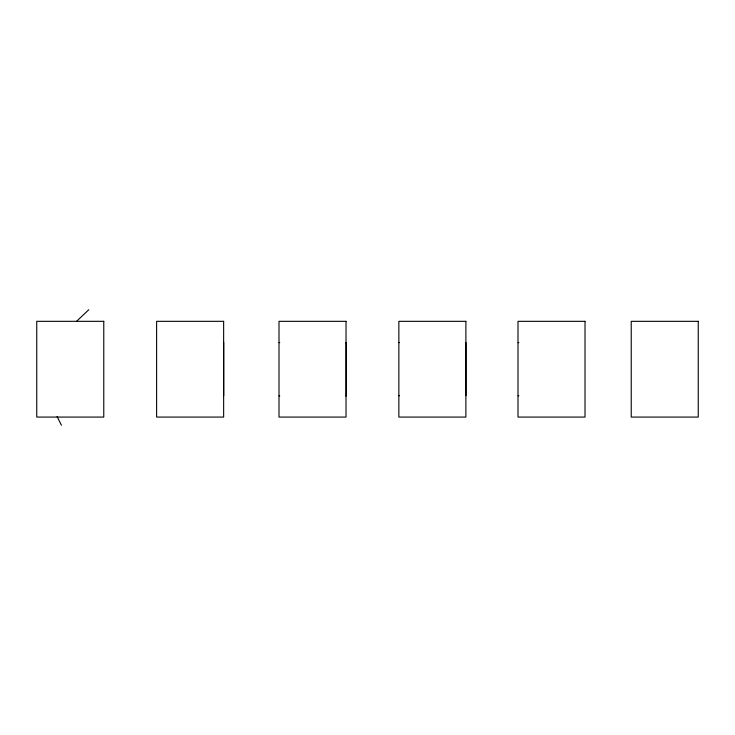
<?xml version="1.0" encoding="UTF-8"?>
<svg xmlns="http://www.w3.org/2000/svg" width="735" height="735" viewBox="0 0 735 735"><rect width="100%" height="100%" fill="white"/><g stroke="black" fill="none" stroke-linecap="round" stroke-linejoin="round"><path stroke-width="1.1" d="M76.633 321.25L88.797 309.72M279.052 342.583L279.75 342.583M345.533 342.583L346.231 342.583L346.231 395.862L345.533 395.862M398.885 342.574L399.583 342.574M518.12 342.602L518.809 342.602M398.885 395.696L399.583 395.696M279.052 395.862L279.75 395.862M518.12 395.761L518.809 395.761M57.1 416.58L61.446 425.28M465.944 342.574L465.944 395.696M223.697 342.317L223.697 395.834M103.773 321.324L36.75 321.324L36.75 417.076L103.773 417.076L103.773 321.324M223.642 321.324L156.619 321.324L156.619 417.076L223.642 417.076L223.642 321.324M346.029 321.324L279.006 321.324L279.006 417.076L346.029 417.076L346.029 321.324M465.889 321.324L398.866 321.324L398.866 417.076L465.889 417.076L465.889 321.324M585.023 321.324L518 321.324L518 417.076L585.023 417.076L585.023 321.324M698.25 321.324L631.227 321.324L631.227 417.076L698.25 417.076L698.25 321.324"/></g></svg>
